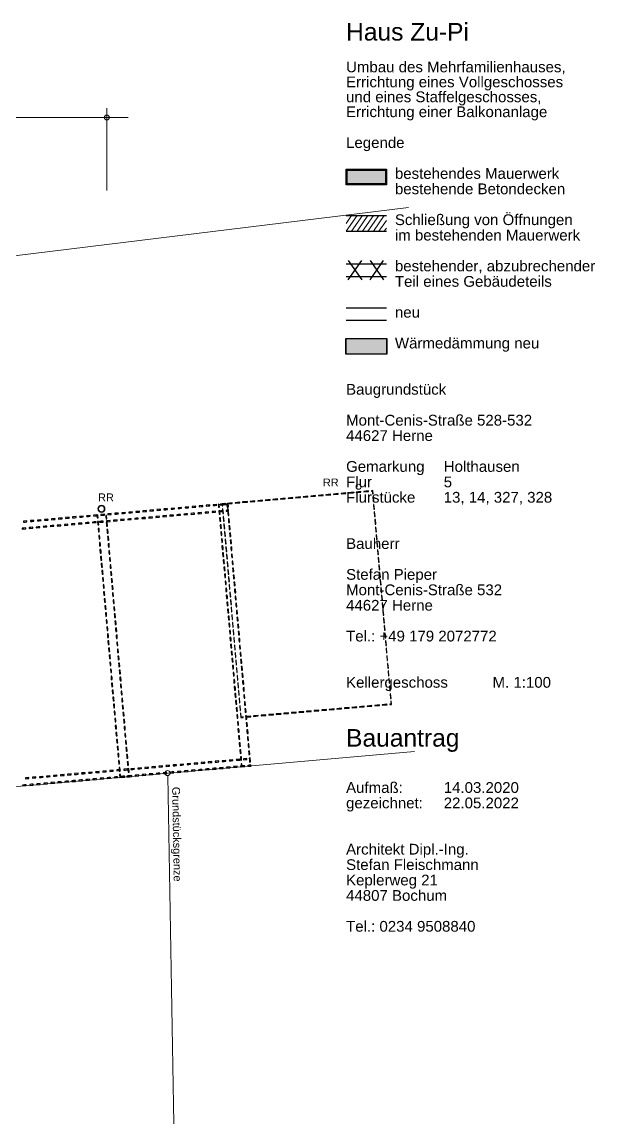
# Model space of a CAD drawing. Header units: millimetres. Extents: x 3500 to 41668, y -106 to 29719.
# Drawn here: x 26780 to 41668, y -102 to 28532 of the extents above; entities that cross this region are included whole.
import ezdxf

# ---------------------------------------------------------------- set-up
doc = ezdxf.new("R2010")
doc.units = ezdxf.units.MM
doc.header["$LTSCALE"] = 50
for name, color, linetype in [('00_Wand_Bestand', 7, 'Continuous'), ('05_Linien_stark', 7, 'Continuous'), ('07_Bemassung', 6, 'Continuous'), ('10_Text', 7, 'Continuous'), ('12_Plankopf', 140, 'Continuous')]:
    doc.layers.add(name, color=color, linetype=linetype)
doc.styles.add('PLAN', font='arial.ttf')

msp = doc.modelspace()

# ---------------------------------------------------------------- hatches: boundary and pattern name
at = {"layer": '00_Wand_Bestand'}
for points in [[(32241, 16036), (32118, 16025), (32119, 16013), (32242, 16024)], [(32438, 16053), (32315, 16042), (32316, 16030), (32439, 16041)], [(32635, 16070), (32512, 16060), (32513, 16047), (32636, 16058)], [(32832, 16088), (32709, 16077), (32710, 16065), (32833, 16075)], [(33029, 16105), (32906, 16094), (32907, 16082), (33030, 16093)], [(33225, 16122), (33102, 16111), (33104, 16099), (33226, 16110)], [(33422, 16139), (33299, 16129), (33300, 16116), (33423, 16127)], [(33619, 16157), (33496, 16146), (33497, 16134), (33620, 16144)], [(33816, 16174), (33693, 16163), (33694, 16151), (33817, 16161)], [(34013, 16191), (33890, 16180), (33891, 16168), (34014, 16179)], [(34209, 16208), (34086, 16197), (34088, 16185), (34211, 16196)], [(34406, 16225), (34283, 16215), (34284, 16202), (34407, 16213)], [(34603, 16243), (34480, 16232), (34481, 16220), (34604, 16230)], [(34800, 16260), (34677, 16249), (34678, 16237), (34801, 16248)], [(32045, 16019), (31978, 16013), (31983, 15957), (31995, 15958), (31991, 16002), (32046, 16007)], [(31989, 15883), (32000, 15760), (32012, 15761), (32001, 15884)], [(32006, 15686), (32017, 15563), (32029, 15564), (32019, 15687)], [(32024, 15489), (32034, 15366), (32047, 15367), (32036, 15491)], [(32041, 15293), (32052, 15170), (32064, 15171), (32053, 15294)], [(32058, 15096), (32069, 14973), (32081, 14974), (32070, 15097)], [(32075, 14899), (32086, 14776), (32098, 14777), (32088, 14900)], [(32092, 14702), (32103, 14579), (32115, 14580), (32105, 14703)], [(32110, 14505), (32120, 14382), (32133, 14383), (32122, 14506)], [(32127, 14309), (32138, 14186), (32150, 14187), (32139, 14310)], [(32144, 14112), (32155, 13989), (32167, 13990), (32156, 14113)], [(32161, 13915), (32172, 13792), (32184, 13793), (32174, 13916)], [(32179, 13718), (32189, 13595), (32202, 13596), (32191, 13719)], [(32196, 13521), (32206, 13398), (32219, 13399), (32208, 13522)], [(32213, 13325), (32224, 13202), (32236, 13203), (32225, 13326)], [(32230, 13128), (32241, 13005), (32253, 13006), (32242, 13129)], [(32247, 12931), (32258, 12808), (32270, 12809), (32260, 12932)], [(32265, 12734), (32275, 12611), (32288, 12612), (32277, 12735)], [(32282, 12537), (32293, 12414), (32305, 12415), (32294, 12538)], [(32299, 12341), (32310, 12218), (32322, 12219), (32311, 12342)], [(32316, 12144), (32327, 12021), (32339, 12022), (32329, 12145)], [(32333, 11947), (32344, 11824), (32357, 11825), (32346, 11948)], [(32351, 11750), (32361, 11627), (32374, 11628), (32363, 11751)], [(32368, 11553), (32379, 11430), (32391, 11431), (32380, 11554)], [(32385, 11357), (32396, 11234), (32408, 11235), (32397, 11358)], [(32402, 11160), (32413, 11037), (32425, 11038), (32415, 11161)], [(32420, 10963), (32430, 10840), (32443, 10841), (32432, 10964)], [(32437, 10766), (32448, 10643), (32460, 10644), (32449, 10767)], [(33904, 10585), (33903, 10597), (33780, 10586), (33781, 10574)], [(34101, 10602), (34099, 10614), (33976, 10603), (33978, 10591)], [(34297, 10619), (34296, 10631), (34173, 10621), (34174, 10608)], [(34494, 10636), (34493, 10649), (34370, 10638), (34371, 10625)], [(34691, 10653), (34690, 10666), (34567, 10655), (34568, 10643)], [(34888, 10671), (34887, 10683), (34764, 10672), (34765, 10660)], [(32454, 10569), (32464, 10459), (32526, 10464), (32525, 10476), (32475, 10472), (32466, 10570)], [(32723, 10481), (32722, 10494), (32599, 10483), (32600, 10471)], [(32920, 10499), (32919, 10511), (32796, 10500), (32797, 10488)], [(33117, 10516), (33115, 10528), (32992, 10517), (32994, 10505)], [(33313, 10533), (33312, 10545), (33189, 10534), (33190, 10522)], [(33510, 10550), (33509, 10562), (33386, 10552), (33387, 10539)], [(33707, 10567), (33706, 10580), (33583, 10569), (33584, 10557)]]:
    msp.add_hatch(color=7, dxfattribs=at).paths.add_polyline_path(points)
at = {"layer": '12_Plankopf'}
for points in [[(35202, 24705), (36255, 24705), (36255, 24305), (35202, 24305)], [(35196, 20305), (36258, 20305), (36258, 19905), (35196, 19905)], [(35587, 16329), (35464, 16318), (35465, 16306), (35588, 16316)], [(35784, 16346), (35661, 16335), (35662, 16323), (35785, 16334)], [(35903, 16270), (35895, 16356), (35858, 16352), (35859, 16340), (35884, 16342), (35890, 16269)], [(34997, 16277), (34874, 16266), (34875, 16254), (34998, 16265)], [(35193, 16294), (35070, 16284), (35072, 16271), (35195, 16282)], [(35390, 16312), (35267, 16301), (35268, 16288), (35391, 16299)], [(35909, 16196), (35897, 16195), (35907, 16072), (35920, 16073)], [(35926, 15999), (35914, 15998), (35925, 15875), (35937, 15876)], [(35943, 15803), (35931, 15802), (35942, 15679), (35954, 15680)], [(35961, 15606), (35948, 15605), (35959, 15482), (35971, 15483)], [(35978, 15409), (35966, 15408), (35976, 15285), (35989, 15286)], [(35995, 15212), (35983, 15211), (35994, 15088), (36006, 15089)], [(36012, 15015), (36000, 15014), (36011, 14891), (36023, 14892)], [(36030, 14819), (36017, 14818), (36028, 14695), (36040, 14696)], [(36047, 14622), (36034, 14621), (36045, 14498), (36057, 14499)], [(36064, 14425), (36052, 14424), (36062, 14301), (36075, 14302)], [(36081, 14228), (36069, 14227), (36080, 14104), (36092, 14105)], [(36098, 14031), (36086, 14030), (36097, 13907), (36109, 13908)], [(36116, 13835), (36103, 13834), (36114, 13711), (36127, 13712)], [(36133, 13638), (36121, 13637), (36131, 13514), (36143, 13515)], [(36150, 13441), (36138, 13440), (36148, 13317), (36161, 13318)], [(36167, 13244), (36155, 13243), (36166, 13120), (36178, 13121)], [(36184, 13047), (36172, 13046), (36183, 12923), (36195, 12924)], [(36202, 12851), (36189, 12850), (36200, 12727), (36213, 12728)], [(36219, 12654), (36207, 12653), (36217, 12530), (36230, 12531)], [(36236, 12457), (36224, 12456), (36235, 12333), (36247, 12334)], [(36253, 12260), (36241, 12259), (36252, 12136), (36264, 12137)], [(36270, 12063), (36258, 12062), (36269, 11939), (36281, 11940)], [(36288, 11867), (36275, 11866), (36286, 11742), (36299, 11744)], [(36305, 11670), (36293, 11669), (36304, 11546), (36316, 11547)], [(36322, 11473), (36310, 11472), (36321, 11349), (36333, 11350)], [(36339, 11276), (36327, 11275), (36338, 11152), (36350, 11153)], [(36381, 10801), (36374, 10883), (36362, 10881), (36368, 10813), (36338, 10810), (36339, 10798)], [(36357, 11079), (36344, 11078), (36355, 10955), (36368, 10956)], [(35085, 10688), (35084, 10700), (34961, 10689), (34962, 10677)], [(35281, 10705), (35280, 10717), (35157, 10707), (35158, 10694)], [(35478, 10722), (35477, 10735), (35354, 10724), (35355, 10712)], [(35675, 10740), (35674, 10752), (35551, 10741), (35552, 10729)], [(35872, 10757), (35871, 10769), (35748, 10758), (35749, 10746)], [(36069, 10774), (36068, 10786), (35945, 10776), (35946, 10763)], [(36266, 10791), (36264, 10804), (36141, 10793), (36142, 10780)]]:
    msp.add_hatch(color=7, dxfattribs=at).paths.add_polyline_path(points)

# ---------------------------------------------------------------- linework, layer by layer
at = {"layer": '00_Wand_Bestand'}
for points in [[(32241, 16036), (32118, 16025), (32119, 16013), (32242, 16024)], [(32438, 16053), (32315, 16042), (32316, 16030), (32439, 16041)], [(32635, 16070), (32512, 16060), (32513, 16047), (32636, 16058)], [(32832, 16088), (32709, 16077), (32710, 16065), (32833, 16075)], [(33029, 16105), (32906, 16094), (32907, 16082), (33030, 16093)], [(33225, 16122), (33102, 16111), (33104, 16099), (33226, 16110)], [(33422, 16139), (33299, 16129), (33300, 16116), (33423, 16127)], [(33619, 16157), (33496, 16146), (33497, 16134), (33620, 16144)], [(33816, 16174), (33693, 16163), (33694, 16151), (33817, 16161)], [(34013, 16191), (33890, 16180), (33891, 16168), (34014, 16179)], [(34209, 16208), (34086, 16197), (34088, 16185), (34211, 16196)], [(34406, 16225), (34283, 16215), (34284, 16202), (34407, 16213)], [(34603, 16243), (34480, 16232), (34481, 16220), (34604, 16230)], [(34800, 16260), (34677, 16249), (34678, 16237), (34801, 16248)], [(32045, 16019), (31978, 16013), (31983, 15957), (31995, 15958), (31991, 16002), (32046, 16007)], [(31989, 15883), (32000, 15760), (32012, 15761), (32001, 15884)], [(32006, 15686), (32017, 15563), (32029, 15564), (32019, 15687)], [(32024, 15489), (32034, 15366), (32047, 15367), (32036, 15491)], [(32041, 15293), (32052, 15170), (32064, 15171), (32053, 15294)], [(32058, 15096), (32069, 14973), (32081, 14974), (32070, 15097)], [(32075, 14899), (32086, 14776), (32098, 14777), (32088, 14900)], [(32092, 14702), (32103, 14579), (32115, 14580), (32105, 14703)], [(32110, 14505), (32120, 14382), (32133, 14383), (32122, 14506)], [(32127, 14309), (32138, 14186), (32150, 14187), (32139, 14310)], [(32144, 14112), (32155, 13989), (32167, 13990), (32156, 14113)], [(32161, 13915), (32172, 13792), (32184, 13793), (32174, 13916)], [(32179, 13718), (32189, 13595), (32202, 13596), (32191, 13719)], [(32196, 13521), (32206, 13398), (32219, 13399), (32208, 13522)], [(32213, 13325), (32224, 13202), (32236, 13203), (32225, 13326)], [(32230, 13128), (32241, 13005), (32253, 13006), (32242, 13129)], [(32247, 12931), (32258, 12808), (32270, 12809), (32260, 12932)], [(32265, 12734), (32275, 12611), (32288, 12612), (32277, 12735)], [(32282, 12537), (32293, 12414), (32305, 12415), (32294, 12538)], [(32299, 12341), (32310, 12218), (32322, 12219), (32311, 12342)], [(32316, 12144), (32327, 12021), (32339, 12022), (32329, 12145)], [(32333, 11947), (32344, 11824), (32357, 11825), (32346, 11948)], [(32351, 11750), (32361, 11627), (32374, 11628), (32363, 11751)], [(32368, 11553), (32379, 11430), (32391, 11431), (32380, 11554)], [(32385, 11357), (32396, 11234), (32408, 11235), (32397, 11358)], [(32402, 11160), (32413, 11037), (32425, 11038), (32415, 11161)], [(32420, 10963), (32430, 10840), (32443, 10841), (32432, 10964)], [(32437, 10766), (32448, 10643), (32460, 10644), (32449, 10767)], [(33904, 10585), (33903, 10597), (33780, 10586), (33781, 10574)], [(34101, 10602), (34099, 10614), (33976, 10603), (33978, 10591)], [(34297, 10619), (34296, 10631), (34173, 10621), (34174, 10608)], [(34494, 10636), (34493, 10649), (34370, 10638), (34371, 10625)], [(34691, 10653), (34690, 10666), (34567, 10655), (34568, 10643)], [(34888, 10671), (34887, 10683), (34764, 10672), (34765, 10660)], [(32454, 10569), (32464, 10459), (32526, 10464), (32525, 10476), (32475, 10472), (32466, 10570)], [(32723, 10481), (32722, 10494), (32599, 10483), (32600, 10471)], [(32920, 10499), (32919, 10511), (32796, 10500), (32797, 10488)], [(33117, 10516), (33115, 10528), (32992, 10517), (32994, 10505)], [(33313, 10533), (33312, 10545), (33189, 10534), (33190, 10522)], [(33510, 10550), (33509, 10562), (33386, 10552), (33387, 10539)], [(33707, 10567), (33706, 10580), (33583, 10569), (33584, 10557)]]:
    msp.add_lwpolyline(points, close=True, dxfattribs=at)
at = {"layer": '05_Linien_stark', "lineweight": 15}
for p, q in [((28984, 26296), (28984, 24155)), ((6138, 19946), (36826, 23714)), ((30565, 8948), (30723, -102))]:
    msp.add_line(p, q, dxfattribs=at)
at = {"layer": '05_Linien_stark', "lineweight": 35}
msp.add_circle((28843, 15882), 82.8, dxfattribs=at)
at = {"layer": '07_Bemassung', "lineweight": 15}
for p, q in [((7179, 26049), (29541, 26049)), ((18406, 7948), (36983, 9573))]:
    msp.add_line(p, q, dxfattribs=at)
at = {"layer": '07_Bemassung'}
for points in [[(29098, 15759), (29007, 15751), (29009, 15728), (29054, 15732), (29100, 15736)], [(29281, 15774), (29189, 15766), (29191, 15744), (29237, 15748), (29283, 15752)], [(29463, 15790), (29372, 15782), (29374, 15760), (29420, 15764), (29465, 15768)], [(29646, 15806), (29555, 15798), (29557, 15776), (29603, 15780), (29648, 15784)], [(29829, 15822), (29738, 15814), (29740, 15792), (29785, 15796), (29831, 15800)], [(30012, 15838), (29920, 15830), (29922, 15808), (29968, 15812), (30014, 15816)], [(30194, 15854), (30103, 15846), (30105, 15824), (30151, 15828), (30196, 15832)], [(30377, 15870), (30286, 15862), (30288, 15840), (30334, 15844), (30379, 15848)], [(30560, 15886), (30469, 15878), (30471, 15856), (30516, 15860), (30562, 15864)], [(30743, 15902), (30651, 15894), (30653, 15872), (30699, 15876), (30745, 15880)], [(30925, 15918), (30834, 15910), (30836, 15888), (30882, 15892), (30927, 15896)], [(31080, 15731), (31078, 15754), (31033, 15750), (30987, 15746), (30989, 15723)], [(31108, 15934), (31017, 15926), (31019, 15904), (31065, 15908), (31110, 15912)], [(31263, 15747), (31261, 15770), (31216, 15766), (31170, 15762), (31172, 15739)], [(31291, 15950), (31200, 15942), (31202, 15920), (31248, 15924), (31293, 15928)], [(31446, 15763), (31444, 15786), (31399, 15782), (31352, 15778), (31354, 15755)], [(31474, 15966), (31382, 15958), (31384, 15936), (31431, 15940), (31476, 15944)], [(31628, 15779), (31626, 15802), (31582, 15798), (31535, 15794), (31537, 15771)], [(31656, 15982), (31565, 15974), (31567, 15951), (31614, 15956), (31658, 15959)], [(31811, 15795), (31809, 15818), (31765, 15814), (31718, 15810), (31720, 15787)], [(31839, 15998), (31748, 15990), (31750, 15967), (31797, 15972), (31841, 15975)], [(31892, 16005), (31881, 16004), (31888, 15923), (31911, 15925), (31906, 15985), (31904, 16006), (31894, 15993)], [(31896, 15832), (31904, 15741), (31927, 15743), (31923, 15791), (31919, 15834)], [(31994, 15811), (31992, 15834), (31949, 15830), (31900, 15826), (31902, 15803)], [(32022, 16014), (31931, 16006), (31932, 15983), (31982, 15988), (32024, 15991)], [(32075, 16021), (31984, 16013), (31986, 15990), (32033, 15994), (32077, 15998)], [(32145, 15825), (32143, 15856), (32120, 15854), (32121, 15845), (32102, 15844), (32083, 15842), (32085, 15819)], [(32135, 15947), (32112, 15945), (32105, 16022), (32114, 16014), (32113, 16022), (32128, 16024)], [(32132, 15987), (32109, 15985), (32113, 15946), (32117, 15894), (32140, 15896)], [(32148, 15805), (32125, 15803), (32129, 15759), (32133, 15711), (32156, 15713)], [(26905, 15567), (26814, 15559), (26816, 15536), (26861, 15540), (26907, 15544)], [(27088, 15583), (26996, 15575), (26998, 15552), (27044, 15556), (27090, 15560)], [(27270, 15599), (27179, 15591), (27181, 15568), (27227, 15572), (27273, 15576)], [(27453, 15615), (27362, 15607), (27364, 15584), (27410, 15588), (27455, 15592)], [(27636, 15631), (27545, 15623), (27547, 15600), (27592, 15604), (27638, 15608)], [(27791, 15444), (27789, 15466), (27743, 15462), (27697, 15458), (27699, 15436)], [(27819, 15647), (27727, 15639), (27729, 15616), (27775, 15620), (27821, 15624)], [(27973, 15460), (27971, 15482), (27926, 15478), (27880, 15474), (27882, 15452)], [(28001, 15663), (27910, 15655), (27912, 15632), (27958, 15636), (28003, 15640)], [(28156, 15476), (28154, 15498), (28109, 15494), (28063, 15490), (28065, 15468)], [(28184, 15679), (28093, 15671), (28095, 15648), (28141, 15652), (28186, 15656)], [(28339, 15492), (28337, 15514), (28291, 15510), (28246, 15506), (28248, 15484)], [(28367, 15695), (28276, 15687), (28278, 15664), (28323, 15668), (28369, 15672)], [(28522, 15508), (28520, 15530), (28474, 15526), (28428, 15522), (28430, 15500)], [(28550, 15711), (28458, 15703), (28460, 15680), (28506, 15684), (28552, 15688)], [(28704, 15524), (28702, 15546), (28657, 15542), (28611, 15538), (28613, 15516)], [(28732, 15727), (28641, 15719), (28643, 15696), (28689, 15700), (28734, 15704)], [(28737, 15727), (28726, 15726), (28733, 15646), (28756, 15648), (28750, 15708), (28749, 15728), (28738, 15716)], [(28741, 15555), (28749, 15463), (28772, 15465), (28767, 15513), (28764, 15557)], [(28887, 15540), (28885, 15562), (28840, 15558), (28794, 15554), (28796, 15532)], [(28915, 15742), (28824, 15735), (28826, 15712), (28872, 15716), (28917, 15720)], [(28920, 15743), (28828, 15735), (28830, 15713), (28878, 15717), (28922, 15721)], [(28977, 15710), (28954, 15708), (28957, 15669), (28962, 15617), (28985, 15619)], [(28993, 15528), (28970, 15526), (28974, 15482), (28978, 15434), (29001, 15436)], [(29070, 15555), (29068, 15578), (29022, 15574), (28977, 15570), (28979, 15548)], [(29253, 15571), (29251, 15594), (29205, 15590), (29159, 15586), (29161, 15563)], [(29435, 15587), (29433, 15610), (29388, 15606), (29342, 15602), (29344, 15579)], [(29618, 15603), (29616, 15626), (29571, 15622), (29525, 15618), (29527, 15595)], [(29801, 15619), (29799, 15642), (29753, 15638), (29708, 15634), (29709, 15611)], [(29984, 15635), (29982, 15658), (29936, 15654), (29890, 15650), (29892, 15627)], [(30166, 15651), (30164, 15674), (30119, 15670), (30073, 15666), (30075, 15643)], [(30349, 15667), (30347, 15690), (30302, 15686), (30256, 15682), (30258, 15659)], [(30532, 15683), (30530, 15706), (30484, 15702), (30439, 15698), (30441, 15675)], [(30715, 15699), (30713, 15722), (30667, 15718), (30621, 15714), (30623, 15691)], [(30897, 15715), (30895, 15738), (30850, 15734), (30804, 15730), (30806, 15707)], [(31912, 15649), (31920, 15558), (31943, 15560), (31939, 15607), (31935, 15651)], [(31928, 15467), (31936, 15375), (31959, 15377), (31955, 15424), (31951, 15469)], [(32164, 15622), (32141, 15620), (32145, 15575), (32149, 15529), (32172, 15531)], [(26877, 15364), (26875, 15386), (26829, 15382), (26784, 15379), (26786, 15356)], [(27060, 15380), (27058, 15402), (27012, 15398), (26966, 15394), (26968, 15372)], [(27242, 15396), (27240, 15418), (27195, 15414), (27149, 15410), (27151, 15388)], [(27425, 15412), (27423, 15434), (27378, 15430), (27332, 15426), (27334, 15404)], [(27608, 15428), (27606, 15450), (27560, 15446), (27515, 15442), (27517, 15420)], [(28757, 15372), (28765, 15281), (28788, 15283), (28783, 15330), (28780, 15374)], [(28773, 15189), (28781, 15098), (28804, 15100), (28800, 15146), (28796, 15191)], [(29008, 15345), (28986, 15343), (28990, 15298), (28994, 15251), (29017, 15253)], [(31944, 15284), (31952, 15192), (31975, 15194), (31971, 15241), (31967, 15286)], [(32180, 15439), (32157, 15437), (32161, 15392), (32165, 15346), (32188, 15348)], [(32196, 15256), (32173, 15254), (32177, 15209), (32181, 15163), (32204, 15165)], [(28789, 15007), (28797, 14915), (28820, 14917), (28816, 14963), (28812, 15009)], [(29024, 15162), (29002, 15160), (29006, 15115), (29010, 15069), (29032, 15071)], [(29040, 14979), (29018, 14977), (29022, 14932), (29026, 14886), (29048, 14888)], [(31960, 15101), (31968, 15010), (31991, 15012), (31987, 15058), (31983, 15103)], [(31976, 14918), (31984, 14827), (32007, 14829), (32003, 14875), (31999, 14920)], [(32212, 15074), (32189, 15072), (32193, 15026), (32197, 14980), (32220, 14982)], [(32228, 14891), (32205, 14889), (32209, 14844), (32213, 14798), (32236, 14800)], [(28805, 14824), (28813, 14732), (28836, 14734), (28832, 14781), (28828, 14826)], [(28821, 14641), (28829, 14550), (28852, 14552), (28848, 14598), (28844, 14643)], [(29056, 14797), (29034, 14795), (29038, 14749), (29042, 14703), (29064, 14705)], [(29072, 14614), (29050, 14612), (29054, 14566), (29058, 14520), (29080, 14522)], [(31992, 14736), (32000, 14644), (32023, 14646), (32019, 14692), (32015, 14738)], [(32244, 14708), (32221, 14706), (32225, 14661), (32229, 14615), (32252, 14617)], [(28837, 14458), (28845, 14367), (28868, 14369), (28864, 14415), (28860, 14460)], [(29088, 14431), (29066, 14429), (29070, 14384), (29074, 14338), (29096, 14340)], [(32008, 14553), (32016, 14461), (32039, 14463), (32035, 14509), (32031, 14555)], [(32024, 14370), (32032, 14279), (32055, 14281), (32051, 14327), (32047, 14372)], [(32260, 14525), (32237, 14523), (32241, 14478), (32245, 14432), (32268, 14434)], [(32276, 14343), (32253, 14341), (32257, 14295), (32261, 14249), (32284, 14251)], [(28853, 14276), (28861, 14184), (28884, 14186), (28880, 14232), (28876, 14278)], [(28869, 14093), (28877, 14002), (28900, 14003), (28896, 14049), (28892, 14095)], [(29104, 14248), (29082, 14246), (29086, 14201), (29090, 14155), (29112, 14157)], [(29120, 14066), (29098, 14064), (29102, 14018), (29106, 13972), (29128, 13974)], [(32040, 14187), (32048, 14096), (32071, 14098), (32067, 14144), (32063, 14189)], [(32292, 14160), (32269, 14158), (32273, 14112), (32277, 14067), (32300, 14069)], [(28885, 13910), (28893, 13819), (28916, 13821), (28911, 13867), (28907, 13912)], [(29136, 13883), (29114, 13881), (29118, 13835), (29122, 13789), (29144, 13791)], [(32056, 14005), (32064, 13913), (32087, 13915), (32083, 13961), (32079, 14007)], [(32072, 13822), (32080, 13730), (32103, 13732), (32099, 13778), (32095, 13824)], [(32308, 13977), (32285, 13975), (32289, 13930), (32293, 13884), (32316, 13886)], [(32324, 13794), (32301, 13792), (32305, 13747), (32309, 13701), (32332, 13703)], [(28901, 13727), (28909, 13636), (28931, 13638), (28927, 13684), (28924, 13729)], [(28917, 13545), (28925, 13453), (28947, 13455), (28943, 13501), (28939, 13547)], [(29152, 13700), (29130, 13698), (29134, 13652), (29138, 13607), (29160, 13609)], [(29168, 13517), (29146, 13515), (29150, 13470), (29154, 13424), (29176, 13426)], [(32088, 13639), (32096, 13548), (32119, 13550), (32115, 13595), (32111, 13641)], [(32104, 13456), (32112, 13365), (32135, 13367), (32131, 13413), (32127, 13458)], [(32340, 13612), (32317, 13610), (32321, 13564), (32325, 13518), (32348, 13520)], [(28933, 13362), (28941, 13271), (28963, 13273), (28959, 13318), (28955, 13364)], [(28949, 13179), (28957, 13088), (28979, 13090), (28975, 13136), (28971, 13181)], [(29184, 13335), (29162, 13333), (29166, 13287), (29170, 13241), (29192, 13243)], [(32120, 13274), (32128, 13182), (32151, 13184), (32147, 13230), (32143, 13276)], [(32356, 13429), (32333, 13427), (32337, 13381), (32341, 13336), (32364, 13338)], [(32372, 13246), (32349, 13244), (32353, 13199), (32357, 13153), (32380, 13155)], [(28965, 12996), (28973, 12905), (28995, 12907), (28991, 12953), (28987, 12998)], [(29200, 13152), (29178, 13150), (29182, 13104), (29186, 13058), (29208, 13060)], [(29216, 12969), (29193, 12967), (29197, 12921), (29201, 12876), (29224, 12878)], [(32136, 13091), (32144, 12999), (32167, 13001), (32163, 13047), (32159, 13093)], [(32152, 12908), (32160, 12817), (32183, 12819), (32179, 12864), (32175, 12910)], [(32388, 13064), (32365, 13061), (32369, 13016), (32373, 12970), (32396, 12972)], [(28981, 12814), (28989, 12722), (29011, 12724), (29007, 12770), (29003, 12816)], [(28997, 12631), (29005, 12540), (29027, 12541), (29023, 12587), (29019, 12633)], [(29232, 12786), (29210, 12784), (29213, 12739), (29217, 12693), (29240, 12695)], [(29248, 12604), (29225, 12602), (29229, 12556), (29233, 12510), (29256, 12512)], [(32168, 12725), (32176, 12634), (32199, 12636), (32195, 12682), (32191, 12727)], [(32404, 12881), (32381, 12879), (32385, 12833), (32389, 12787), (32412, 12789)], [(32420, 12698), (32397, 12696), (32401, 12650), (32405, 12605), (32428, 12607)], [(29013, 12448), (29021, 12357), (29043, 12359), (29039, 12404), (29035, 12450)], [(29264, 12421), (29241, 12419), (29245, 12373), (29249, 12327), (29272, 12329)], [(32184, 12543), (32192, 12451), (32215, 12453), (32211, 12499), (32207, 12545)], [(32200, 12360), (32208, 12268), (32231, 12270), (32227, 12316), (32223, 12362)], [(32436, 12515), (32413, 12513), (32417, 12468), (32421, 12422), (32444, 12424)], [(32452, 12333), (32429, 12331), (32433, 12285), (32437, 12239), (32460, 12241)], [(29029, 12265), (29037, 12174), (29059, 12176), (29055, 12222), (29051, 12267)], [(29045, 12083), (29053, 11991), (29075, 11993), (29071, 12039), (29067, 12085)], [(29280, 12238), (29257, 12236), (29261, 12190), (29265, 12145), (29288, 12147)], [(29296, 12055), (29273, 12053), (29277, 12008), (29281, 11962), (29304, 11964)], [(32216, 12177), (32224, 12086), (32247, 12088), (32243, 12133), (32239, 12179)], [(32468, 12150), (32445, 12148), (32449, 12102), (32453, 12056), (32476, 12058)], [(29061, 11900), (29069, 11809), (29091, 11811), (29087, 11856), (29083, 11902)], [(29312, 11873), (29289, 11871), (29293, 11825), (29297, 11779), (29320, 11781)], [(32232, 11994), (32240, 11903), (32263, 11905), (32259, 11951), (32255, 11996)], [(32248, 11812), (32256, 11720), (32279, 11722), (32275, 11768), (32271, 11814)], [(32484, 11967), (32461, 11965), (32465, 11919), (32469, 11874), (32492, 11876)], [(32500, 11784), (32477, 11782), (32481, 11737), (32485, 11691), (32508, 11693)], [(29077, 11717), (29085, 11626), (29107, 11628), (29103, 11673), (29099, 11719)], [(29093, 11534), (29100, 11443), (29123, 11445), (29119, 11491), (29115, 11536)], [(29328, 11690), (29305, 11688), (29309, 11642), (29313, 11596), (29336, 11598)], [(29344, 11507), (29321, 11505), (29325, 11459), (29329, 11414), (29352, 11416)], [(32264, 11629), (32272, 11537), (32295, 11539), (32291, 11585), (32287, 11631)], [(32516, 11602), (32493, 11600), (32497, 11554), (32501, 11508), (32524, 11510)], [(29109, 11352), (29116, 11260), (29139, 11262), (29135, 11308), (29131, 11354)], [(29124, 11169), (29132, 11078), (29155, 11080), (29151, 11125), (29147, 11171)], [(29360, 11324), (29337, 11322), (29341, 11277), (29345, 11231), (29368, 11233)], [(32280, 11446), (32288, 11355), (32311, 11357), (32307, 11402), (32303, 11448)], [(32296, 11263), (32304, 11172), (32327, 11174), (32323, 11220), (32319, 11265)], [(32532, 11419), (32509, 11417), (32513, 11371), (32517, 11325), (32540, 11327)], [(32548, 11236), (32525, 11234), (32529, 11188), (32533, 11143), (32556, 11145)], [(29140, 10986), (29148, 10895), (29171, 10897), (29167, 10942), (29163, 10988)], [(29376, 11142), (29353, 11140), (29357, 11094), (29361, 11048), (29384, 11050)], [(29392, 10959), (29369, 10957), (29373, 10911), (29377, 10865), (29400, 10867)], [(32312, 11081), (32320, 10989), (32343, 10991), (32339, 11037), (32335, 11083)], [(32328, 10898), (32336, 10807), (32359, 10808), (32355, 10854), (32351, 10900)], [(32564, 11053), (32541, 11051), (32545, 11005), (32549, 10960), (32572, 10962)], [(29156, 10803), (29164, 10712), (29187, 10714), (29183, 10760), (29179, 10805)], [(29172, 10621), (29180, 10529), (29203, 10531), (29199, 10577), (29195, 10623)], [(29408, 10776), (29385, 10774), (29389, 10728), (29393, 10683), (29416, 10685)], [(32344, 10715), (32352, 10624), (32375, 10626), (32371, 10671), (32367, 10717)], [(32580, 10871), (32557, 10869), (32561, 10823), (32565, 10777), (32588, 10779)], [(32596, 10688), (32573, 10686), (32577, 10640), (32581, 10594), (32604, 10596)], [(29188, 10438), (29196, 10347), (29219, 10349), (29215, 10394), (29211, 10440)], [(29424, 10593), (29401, 10591), (29405, 10545), (29409, 10500), (29432, 10502)], [(29440, 10411), (29417, 10409), (29421, 10363), (29425, 10317), (29448, 10319)], [(32360, 10532), (32368, 10441), (32391, 10443), (32387, 10488), (32383, 10534)], [(32376, 10350), (32384, 10258), (32407, 10260), (32403, 10306), (32399, 10352)], [(32612, 10505), (32589, 10503), (32593, 10457), (32597, 10412), (32620, 10414)], [(32628, 10322), (32605, 10320), (32609, 10274), (32613, 10229), (32636, 10231)], [(29204, 10255), (29212, 10164), (29235, 10166), (29231, 10211), (29227, 10257)], [(29220, 10072), (29228, 9981), (29251, 9983), (29247, 10028), (29243, 10074)], [(29456, 10228), (29433, 10226), (29437, 10180), (29441, 10134), (29464, 10136)], [(29472, 10045), (29449, 10043), (29453, 9997), (29457, 9952), (29480, 9954)], [(32392, 10167), (32400, 10076), (32423, 10078), (32419, 10123), (32415, 10169)], [(32644, 10140), (32621, 10138), (32625, 10091), (32629, 10046), (32652, 10048)], [(29236, 9890), (29244, 9798), (29267, 9800), (29263, 9846), (29259, 9892)], [(29488, 9862), (29465, 9860), (29469, 9814), (29473, 9769), (29496, 9771)], [(32408, 9984), (32416, 9893), (32439, 9895), (32435, 9940), (32431, 9986)], [(32424, 9801), (32432, 9710), (32455, 9712), (32451, 9757), (32447, 9803)], [(32660, 9957), (32637, 9955), (32641, 9909), (32645, 9863), (32668, 9865)], [(32676, 9774), (32653, 9772), (32657, 9726), (32661, 9681), (32684, 9683)], [(29252, 9707), (29260, 9616), (29283, 9618), (29279, 9663), (29275, 9709)], [(29268, 9524), (29276, 9433), (29299, 9435), (29295, 9480), (29291, 9526)], [(29504, 9680), (29481, 9678), (29485, 9631), (29489, 9586), (29512, 9588)], [(29520, 9497), (29497, 9495), (29501, 9448), (29505, 9404), (29528, 9405)], [(32440, 9619), (32448, 9527), (32471, 9529), (32467, 9574), (32463, 9621)], [(32692, 9591), (32669, 9589), (32673, 9542), (32677, 9498), (32700, 9500)], [(29284, 9341), (29292, 9250), (29315, 9252), (29311, 9297), (29307, 9343)], [(29536, 9314), (29513, 9312), (29517, 9265), (29521, 9221), (29544, 9223)], [(30064, 9170), (29972, 9162), (29974, 9139), (30020, 9143), (30066, 9147)], [(30246, 9186), (30155, 9178), (30157, 9155), (30203, 9159), (30248, 9163)], [(30429, 9202), (30338, 9194), (30340, 9171), (30386, 9175), (30431, 9179)], [(30612, 9218), (30521, 9210), (30523, 9187), (30568, 9191), (30614, 9195)], [(30795, 9234), (30703, 9226), (30705, 9203), (30751, 9207), (30797, 9211)], [(30977, 9250), (30886, 9242), (30888, 9219), (30934, 9223), (30979, 9227)], [(31160, 9266), (31069, 9258), (31071, 9235), (31117, 9239), (31162, 9243)], [(31343, 9282), (31252, 9274), (31254, 9251), (31299, 9255), (31345, 9259)], [(31526, 9298), (31434, 9290), (31436, 9267), (31482, 9271), (31528, 9275)], [(31708, 9314), (31617, 9306), (31619, 9283), (31665, 9287), (31710, 9291)], [(31891, 9330), (31800, 9322), (31802, 9299), (31848, 9303), (31893, 9307)], [(32074, 9346), (31983, 9338), (31984, 9315), (32031, 9319), (32076, 9323)], [(32189, 9153), (32187, 9176), (32142, 9172), (32096, 9168), (32098, 9145)], [(32257, 9362), (32165, 9354), (32167, 9331), (32214, 9335), (32259, 9339)], [(32372, 9169), (32370, 9192), (32325, 9188), (32278, 9184), (32280, 9161)], [(32439, 9378), (32348, 9370), (32350, 9347), (32397, 9351), (32441, 9355)], [(32456, 9436), (32464, 9345), (32487, 9347), (32483, 9390), (32479, 9438)], [(32555, 9185), (32553, 9208), (32509, 9204), (32461, 9200), (32463, 9177)], [(32472, 9253), (32479, 9178), (32570, 9185), (32568, 9208), (32499, 9202), (32495, 9255)], [(32622, 9394), (32531, 9386), (32533, 9363), (32582, 9368), (32624, 9371)], [(32723, 9223), (32713, 9212), (32724, 9212), (32725, 9200), (32646, 9193), (32644, 9216)], [(32726, 9199), (32724, 9226), (32701, 9224), (32701, 9220), (32680, 9218), (32659, 9216), (32661, 9193)], [(32708, 9409), (32685, 9407), (32689, 9358), (32693, 9315), (32716, 9317)], [(32708, 9395), (32685, 9393), (32688, 9357), (32693, 9302), (32716, 9304)], [(26957, 8898), (26866, 8890), (26868, 8868), (26913, 8872), (26959, 8876)], [(27140, 8914), (27048, 8906), (27050, 8884), (27096, 8888), (27142, 8892)], [(27323, 8930), (27231, 8922), (27233, 8900), (27279, 8904), (27325, 8908)], [(27505, 8946), (27414, 8938), (27416, 8916), (27461, 8920), (27507, 8924)], [(27688, 8962), (27597, 8954), (27599, 8932), (27644, 8936), (27690, 8940)], [(27871, 8978), (27779, 8970), (27781, 8948), (27827, 8951), (27873, 8956)], [(28053, 8994), (27962, 8986), (27964, 8963), (28010, 8967), (28055, 8971)], [(28236, 9010), (28145, 9002), (28147, 8979), (28192, 8983), (28238, 8987)], [(28419, 9026), (28328, 9018), (28330, 8995), (28375, 8999), (28421, 9003)], [(28602, 9042), (28510, 9034), (28512, 9011), (28558, 9015), (28604, 9019)], [(28784, 9058), (28693, 9050), (28695, 9027), (28741, 9031), (28786, 9035)], [(28900, 8865), (28898, 8888), (28852, 8884), (28806, 8880), (28808, 8857)], [(28967, 9074), (28876, 9066), (28878, 9043), (28924, 9047), (28969, 9051)], [(29082, 8881), (29080, 8904), (29035, 8900), (28989, 8896), (28991, 8873)], [(29150, 9090), (29059, 9082), (29061, 9059), (29106, 9063), (29152, 9067)], [(29265, 8897), (29263, 8920), (29217, 8916), (29172, 8912), (29174, 8889)], [(29333, 9106), (29241, 9098), (29243, 9075), (29289, 9079), (29335, 9083)], [(29300, 9159), (29308, 9067), (29331, 9069), (29327, 9113), (29323, 9161)], [(29316, 8976), (29323, 8900), (29414, 8908), (29412, 8931), (29344, 8925), (29339, 8978)], [(29448, 8913), (29446, 8936), (29400, 8932), (29355, 8928), (29357, 8905)], [(29515, 9122), (29424, 9114), (29426, 9091), (29472, 9095), (29517, 9099)], [(29570, 8922), (29568, 8949), (29545, 8947), (29546, 8943), (29525, 8941), (29504, 8939), (29506, 8916)], [(29552, 9131), (29529, 9129), (29534, 9081), (29537, 9038), (29560, 9040)], [(29631, 8929), (29629, 8952), (29583, 8948), (29537, 8944), (29539, 8921)], [(29698, 9138), (29607, 9130), (29609, 9107), (29655, 9111), (29700, 9115)], [(29813, 8945), (29811, 8968), (29766, 8964), (29720, 8960), (29722, 8937)], [(29881, 9154), (29790, 9146), (29792, 9123), (29837, 9127), (29883, 9131)], [(29996, 8961), (29994, 8984), (29949, 8980), (29903, 8976), (29905, 8953)], [(30179, 8977), (30177, 9000), (30131, 8996), (30086, 8992), (30088, 8969)], [(30362, 8993), (30360, 9016), (30314, 9012), (30268, 9008), (30270, 8985)], [(30544, 9009), (30542, 9032), (30497, 9028), (30451, 9024), (30453, 9001)], [(30727, 9025), (30725, 9048), (30680, 9044), (30634, 9040), (30636, 9017)], [(30910, 9041), (30908, 9064), (30862, 9060), (30817, 9056), (30819, 9033)], [(31093, 9057), (31091, 9080), (31045, 9076), (30999, 9072), (31001, 9049)], [(31275, 9073), (31273, 9096), (31228, 9092), (31182, 9088), (31184, 9065)], [(31458, 9089), (31456, 9112), (31411, 9108), (31365, 9104), (31367, 9081)], [(31641, 9105), (31639, 9128), (31594, 9124), (31548, 9120), (31549, 9097)], [(31824, 9121), (31822, 9144), (31776, 9140), (31730, 9136), (31732, 9113)], [(32006, 9137), (32004, 9160), (31959, 9156), (31913, 9152), (31915, 9129)], [(26889, 8689), (26887, 8712), (26842, 8708), (26796, 8704), (26798, 8681)], [(27072, 8705), (27070, 8728), (27024, 8724), (26979, 8720), (26981, 8697)], [(27255, 8721), (27253, 8744), (27207, 8740), (27162, 8736), (27164, 8713)], [(27438, 8737), (27436, 8760), (27390, 8756), (27344, 8752), (27346, 8729)], [(27620, 8753), (27618, 8776), (27573, 8772), (27527, 8768), (27529, 8745)], [(27803, 8769), (27801, 8792), (27755, 8788), (27710, 8784), (27712, 8761)], [(27986, 8785), (27984, 8808), (27938, 8804), (27893, 8800), (27895, 8777)], [(28169, 8801), (28167, 8824), (28121, 8820), (28075, 8816), (28077, 8793)], [(28351, 8817), (28349, 8840), (28304, 8836), (28258, 8832), (28260, 8809)], [(28534, 8833), (28532, 8856), (28486, 8852), (28441, 8848), (28443, 8825)], [(28717, 8849), (28715, 8872), (28669, 8868), (28624, 8864), (28626, 8841)]]:
    msp.add_lwpolyline(points, close=True, dxfattribs=at)
at = {"layer": '07_Bemassung', "lineweight": 18}
for centre in [(28984, 26051), (28984, 26051), (30560, 9016)]:
    msp.add_circle(centre, 65.8, dxfattribs=at)
at = {"layer": '12_Plankopf', "lineweight": 15}
for p, q in [((35200, 23099), (35485, 23505)), ((35200, 23299), (35342, 23502)), ((35342, 23095), (35626, 23502)), ((35485, 23095), (35768, 23502)), ((35626, 23095), (35910, 23502)), ((35768, 23095), (36052, 23502)), ((35910, 23095), (36194, 23502)), ((36052, 23095), (36248, 23376)), ((36194, 23095), (36248, 23172))]:
    msp.add_line(p, q, dxfattribs=at)
at = {"layer": '12_Plankopf', "lineweight": 25}
for p, q in [((35200, 23502), (36248, 23502)), ((35200, 23099), (36248, 23099)), ((35200, 22246), (36250, 22246)), ((35827, 21833), (36177, 22333)), ((35827, 22333), (36177, 21833)), ((35200, 21923), (36250, 21923)), ((35200, 21105), (36248, 21105)), ((35200, 20782), (36248, 20782))]:
    msp.add_line(p, q, dxfattribs=at)
at = {"layer": '12_Plankopf', "lineweight": 30}
for p, q in [((35259, 21833), (35609, 22333)), ((35259, 22333), (35609, 21833))]:
    msp.add_line(p, q, dxfattribs=at)
at = {"layer": '12_Plankopf'}
for points in [[(35202, 24705), (36255, 24705), (36255, 24305), (35202, 24305)], [(35196, 20305), (36258, 20305), (36258, 19905), (35196, 19905)], [(35587, 16329), (35464, 16318), (35465, 16306), (35588, 16316)], [(35784, 16346), (35661, 16335), (35662, 16323), (35785, 16334)], [(35903, 16270), (35895, 16356), (35858, 16352), (35859, 16340), (35884, 16342), (35890, 16269)], [(34997, 16277), (34874, 16266), (34875, 16254), (34998, 16265)], [(35193, 16294), (35070, 16284), (35072, 16271), (35195, 16282)], [(35390, 16312), (35267, 16301), (35268, 16288), (35391, 16299)], [(35909, 16196), (35897, 16195), (35907, 16072), (35920, 16073)], [(35926, 15999), (35914, 15998), (35925, 15875), (35937, 15876)], [(35943, 15803), (35931, 15802), (35942, 15679), (35954, 15680)], [(35961, 15606), (35948, 15605), (35959, 15482), (35971, 15483)], [(35978, 15409), (35966, 15408), (35976, 15285), (35989, 15286)], [(35995, 15212), (35983, 15211), (35994, 15088), (36006, 15089)], [(36012, 15015), (36000, 15014), (36011, 14891), (36023, 14892)], [(36030, 14819), (36017, 14818), (36028, 14695), (36040, 14696)], [(36047, 14622), (36034, 14621), (36045, 14498), (36057, 14499)], [(36064, 14425), (36052, 14424), (36062, 14301), (36075, 14302)], [(36081, 14228), (36069, 14227), (36080, 14104), (36092, 14105)], [(36098, 14031), (36086, 14030), (36097, 13907), (36109, 13908)], [(36116, 13835), (36103, 13834), (36114, 13711), (36127, 13712)], [(36133, 13638), (36121, 13637), (36131, 13514), (36143, 13515)], [(36150, 13441), (36138, 13440), (36148, 13317), (36161, 13318)], [(36167, 13244), (36155, 13243), (36166, 13120), (36178, 13121)], [(36184, 13047), (36172, 13046), (36183, 12923), (36195, 12924)], [(36202, 12851), (36189, 12850), (36200, 12727), (36213, 12728)], [(36219, 12654), (36207, 12653), (36217, 12530), (36230, 12531)], [(36236, 12457), (36224, 12456), (36235, 12333), (36247, 12334)], [(36253, 12260), (36241, 12259), (36252, 12136), (36264, 12137)], [(36270, 12063), (36258, 12062), (36269, 11939), (36281, 11940)], [(36288, 11867), (36275, 11866), (36286, 11742), (36299, 11744)], [(36305, 11670), (36293, 11669), (36304, 11546), (36316, 11547)], [(36322, 11473), (36310, 11472), (36321, 11349), (36333, 11350)], [(36339, 11276), (36327, 11275), (36338, 11152), (36350, 11153)], [(36381, 10801), (36374, 10883), (36362, 10881), (36368, 10813), (36338, 10810), (36339, 10798)], [(36357, 11079), (36344, 11078), (36355, 10955), (36368, 10956)], [(35085, 10688), (35084, 10700), (34961, 10689), (34962, 10677)], [(35281, 10705), (35280, 10717), (35157, 10707), (35158, 10694)], [(35478, 10722), (35477, 10735), (35354, 10724), (35355, 10712)], [(35675, 10740), (35674, 10752), (35551, 10741), (35552, 10729)], [(35872, 10757), (35871, 10769), (35748, 10758), (35749, 10746)], [(36069, 10774), (36068, 10786), (35945, 10776), (35946, 10763)], [(36266, 10791), (36264, 10804), (36141, 10793), (36142, 10780)]]:
    msp.add_lwpolyline(points, close=True, dxfattribs=at)
at = {"layer": '12_Plankopf', "lineweight": 50}
msp.add_lwpolyline([(35213, 24694), (36244, 24694), (36244, 24317), (35213, 24317)], close=True, dxfattribs=at)
at = {"layer": '12_Plankopf', "lineweight": 18}
msp.add_lwpolyline([(35200, 20301), (36254, 20301), (36254, 19910), (35200, 19910)], close=True, dxfattribs=at)
msp.add_circle((35526, 16457), 65.8, dxfattribs=at)

# ---------------------------------------------------------------- texts
at = {"layer": '10_Text', "style": 'PLAN'}
for p in [(34598, 16466), (28756, 16079)]:
    msp.add_text('RR', height=203.2, dxfattribs=at).set_placement(p)
msp.add_text('Grundstücksgrenze', height=203.2, rotation=271, dxfattribs=at).set_placement((30681, 8656))
at = {"layer": '12_Plankopf', "style": 'PLAN'}
for s, height, p in [('Haus Zu-Pi', 457, (35201, 28051)), ('Umbau des Mehrfamilienhauses,', 279.4, (35201, 27226)), ('Errichtung eines Vollgeschosses', 279.4, (35201, 26837)), ('und eines Staffelgeschosses,', 279.4, (35201, 26449)), ('Errichtung einer Balkonanlage', 279.4, (35201, 26061)), ('Legende', 279.3, (35201, 25260)), ('bestehendes Mauerwerk', 279.26, (36470, 24458)), ('bestehende Betondecken', 279.26, (36470, 24058)), ('Schließung von Öffnungen', 279.26, (36470, 23256)), ('im bestehenden Mauerwerk', 279.26, (36470, 22855)), ('bestehender, abzubrechender', 279.26, (36470, 22054)), ('Teil eines Gebäudeteils', 279.26, (36470, 21653)), ('neu', 279.3, (36470, 20852)), ('Wärmedämmung neu', 279.26, (36470, 20050)), ('Baugrundstück', 279.26, (35201, 18848)), ('Mont-Cenis-Straße 528-532', 279.26, (35201, 18046)), ('44627 Herne', 279.26, (35201, 17646)), ('Gemarkung', 279.3, (35201, 16844)), ('Holthausen', 279.3, (37739, 16844)), ('Flur', 279.3, (35201, 16443)), ('5', 279, (37739, 16443)), ('Flurstücke', 279.3, (35201, 16043)), ('13, 14, 327, 328', 279.26, (37738, 16043)), ('Bauherr', 279.3, (35201, 14840)), ('Stefan Pieper', 279.26, (35201, 14039)), ('Mont-Cenis-Straße 532', 279.26, (35201, 13638)), ('44627 Herne', 279.26, (35201, 13237)), ('Tel.: +49 179 2072772', 279.26, (35201, 12436)), ('Kellergeschoss', 279.26, (35201, 11234)), ('M. 1:100', 279.3, (39007, 11234)), ('Bauantrag', 457, (35201, 9703)), ('Aufmaß:', 279.3, (35201, 8501)), ('14.03.2020', 279.3, (37739, 8501)), ('gezeichnet:', 279.26, (35201, 8100)), ('22.05.2022', 279.3, (37739, 8100)), ('Architekt Dipl.-Ing.', 279.26, (35201, 6898)), ('Stefan Fleischmann', 279.26, (35201, 6497)), ('Keplerweg 21', 279.26, (35201, 6097)), ('44807 Bochum', 279.26, (35201, 5696)), ('Tel.: 0234 9508840', 279.26, (35201, 4894))]:
    msp.add_text(s, height=height, dxfattribs=at).set_placement(p)

doc.saveas('drawing.dxf')
